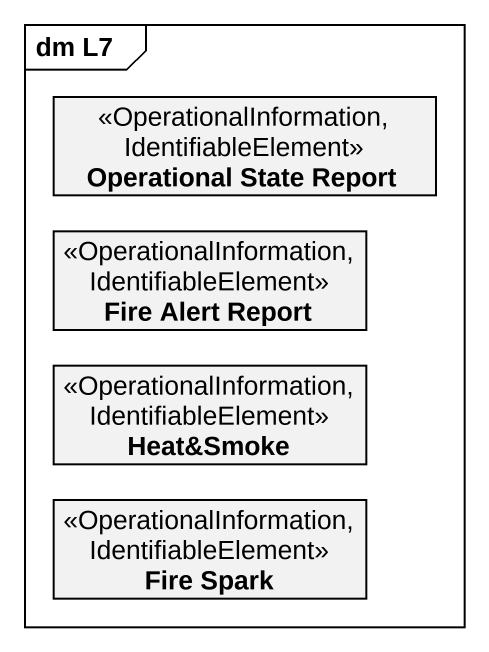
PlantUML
@startuml
mainframe dm L7
hide circle
hide empty members
class "Operational State Report" as Operational_State_Report <<OperationalInformation, IdentifiableElement>>
class "Fire Alert Report" as Fire_Alert_Report <<OperationalInformation, IdentifiableElement>>
class "Heat&Smoke" as Heat_Smoke <<OperationalInformation, IdentifiableElement>>
class "Fire Spark" as Fire_Spark <<OperationalInformation, IdentifiableElement>>
@enduml
